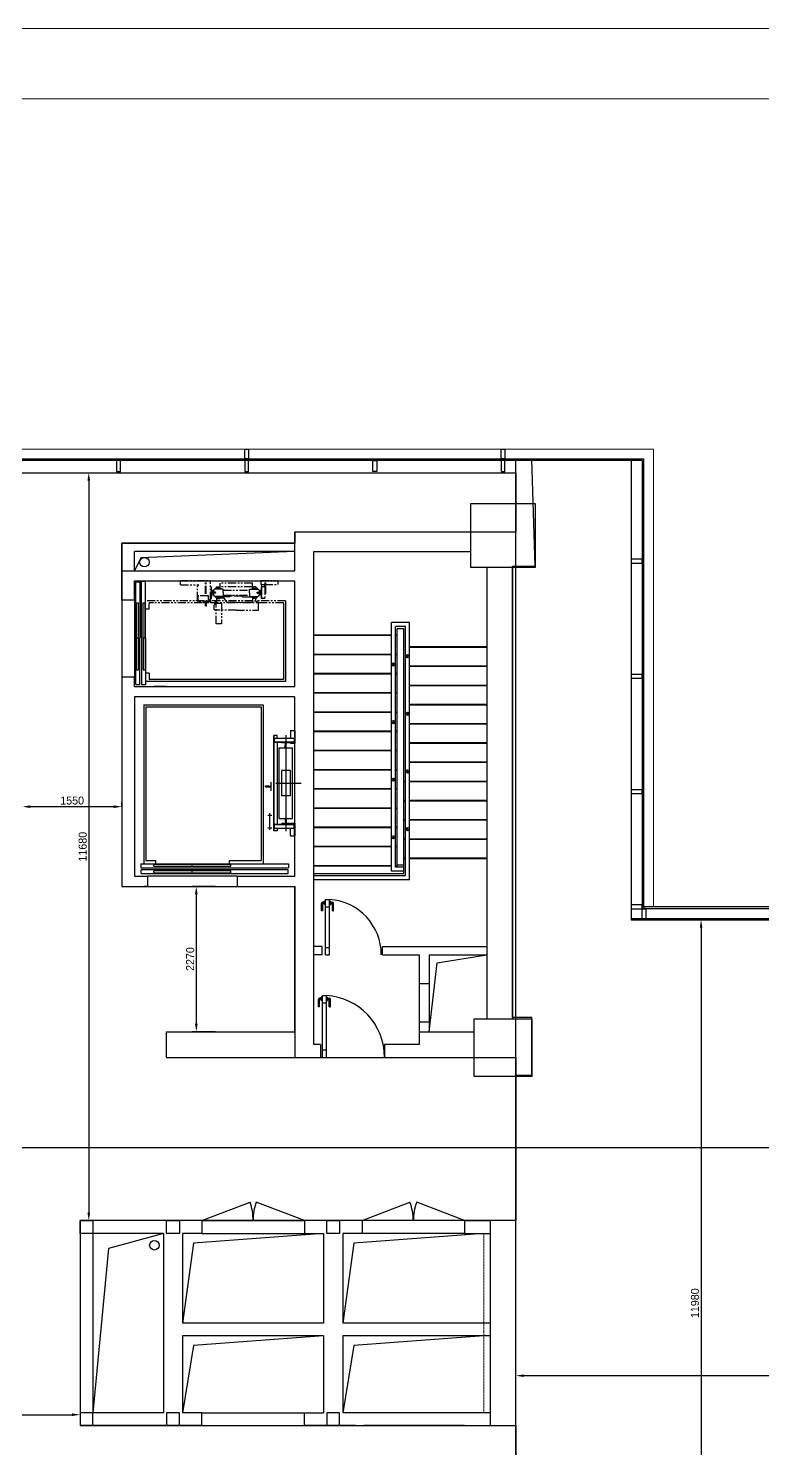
# Model space of a CAD drawing. Header units: millimetres. Extents: x 1175437 to 1258597, y 68435 to 127241.
# Drawn here: x 1223946 to 1235404, y 105060 to 127241 of the extents above; entities that cross this region are included whole.
import ezdxf

# ---------------------------------------------------------------- set-up
doc = ezdxf.new("R2010")
doc.units = ezdxf.units.MM
for name, pattern in [('HIDDEN', [0.375, 0.25, -0.125]), ('HIDDEN2', [4.7625, 3.175, -1.5875]), ('PHANTOMX2', [127, 63.5, -12.7, 12.7, -12.7, 12.7, -12.7])]:
    doc.linetypes.add(name, pattern=pattern)
for name, color, linetype in [('Baca', 7, 'Continuous'), ('Divar-esas', 7, 'Continuous'), ('Divar-komek', 7, 'Continuous'), ('Lift', 7, 'Continuous'), ('livnestok', 7, 'Continuous'), ('Meheccer', 7, 'Continuous'), ('metal', 7, 'Continuous'), ('Pencere', 7, 'Continuous'), ('Pillekan', 7, 'Continuous'), ('plita 2', 7, 'Continuous'), ('Qapi', 7, 'Continuous'), ('sutun1', 7, 'Continuous')]:
    doc.layers.add(name, color=color, linetype=linetype)
doc.layers.add('metal-nevid', color=39, linetype='Continuous', lineweight=5)
doc.layers.add('plita', color=182, linetype='Continuous', lineweight=5, true_color=0x3a07c5)

msp = doc.modelspace()

# ---------------------------------------------------------------- linework, layer by layer
at = {"color": 0, "lineweight": -2, "transparency": 16777216}
for p, q in [((1224372, 120301), (1224951, 120301)), ((1224888, 120176), (1224888, 108746)), ((1225403, 115089), (1225403, 115149)), ((1225278, 115086), (1223978, 115086)), ((1226862, 113841), (1226503, 113841)), ((1226566, 113716), (1226566, 111696)), ((1234932, 113321), (1234382, 113321)), ((1234445, 113196), (1234445, 101466)), ((1226862, 111571), (1226503, 111571)), ((1188028, 109761), (1253348, 109761)), ((1224785, 108621), (1224951, 108621)), ((1224753, 106277), (1224753, 105528)), ((1231553, 105891), (1231553, 106261)), ((1253348, 106199), (1231678, 106199)), ((1206078, 105590), (1224628, 105590))]:
    msp.add_line(p, q, dxfattribs=at)
at = {"color": 251, "lineweight": 5, "true_color": 0x636466}
msp.add_lwpolyline([(1175437, 68435), (1258597, 68435), (1258597, 127241), (1175437, 127241), (1175437, 68435)], dxfattribs=at)
msp.add_lwpolyline([(1176537, 69535), (1257497, 69535), (1257497, 126141), (1176537, 126141)], close=True, dxfattribs=at)
at = {"color": 1, "lineweight": 30}
for points in [[(1199203, 103121), (1231553, 103121), (1231553, 120521), (1233353, 120521), (1233353, 113321), (1236573, 113321)], [(1211023, 110871), (1219083, 110871), (1219083, 116041), (1222663, 116011), (1222673, 118821), (1223418, 118821), (1223418, 119821), (1223418, 120301), (1231553, 120301), (1231553, 119821), (1231553, 119371), (1228103, 119371), (1228103, 119201), (1225403, 119201), (1225403, 113841), (1228103, 113841), (1228103, 111571), (1228103, 111171), (1231553, 111171), (1231553, 108621), (1224753, 108621), (1224753, 105421), (1231553, 105421), (1231553, 103521)]]:
    msp.add_lwpolyline(points, dxfattribs=at)
at = {"color": 0, "transparency": 16777216}
for points in [[(1224867, 120176), (1224909, 120176), (1224888, 120301)], [(1223978, 115107), (1223978, 115065), (1223853, 115086)], [(1225278, 115107), (1225278, 115065), (1225403, 115086)], [(1226545, 113716), (1226587, 113716), (1226566, 113841)], [(1234424, 113196), (1234466, 113196), (1234445, 113321)], [(1226545, 111696), (1226587, 111696), (1226566, 111571)], [(1224867, 108746), (1224909, 108746), (1224888, 108621)], [(1231678, 106220), (1231678, 106178), (1231553, 106199)], [(1224628, 105611), (1224628, 105569), (1224753, 105590)]]:
    msp.add_solid(points, dxfattribs=at)
at = {"layer": 'Baca'}
for p, q in [((1230324, 112649), (1231103, 112771)), ((1230203, 111571), (1230324, 112649))]:
    msp.add_line(p, q, dxfattribs=at)
for points in [[(1228103, 119071), (1225700, 118974), (1225603, 118771)], [(1226053, 108421), (1225198, 108185), (1224953, 105621)], [(1228553, 108421), (1226524, 108271), (1226353, 107021)], [(1231053, 108421), (1229024, 108271), (1228853, 107021)], [(1228553, 106821), (1226524, 106671), (1226353, 105621)], [(1231053, 106821), (1229024, 106671), (1228853, 105621)]]:
    msp.add_lwpolyline(points, dxfattribs=at)
at = {"layer": 'Divar-esas'}
for p, q in [((1225403, 118771), (1225403, 119201)), ((1225403, 119201), (1228103, 119201)), ((1228103, 119071), (1225603, 119071)), ((1225603, 118771), (1225603, 119071)), ((1226103, 116961), (1225903, 116961)), ((1228533, 112901), (1228403, 112901)), ((1228533, 112771), (1228533, 112901)), ((1229473, 112771), (1229473, 112901)), ((1229473, 112901), (1231103, 112901)), ((1228533, 112771), (1228403, 112771)), ((1229473, 112771), (1230043, 112771)), ((1230043, 112771), (1230043, 112321)), ((1230203, 112771), (1231103, 112771)), ((1230203, 112771), (1230203, 112321)), ((1230203, 112321), (1230043, 112321)), ((1230043, 111721), (1230043, 111571)), ((1230203, 111721), (1230043, 111721)), ((1230203, 111721), (1230203, 111571)), ((1226653, 108621), (1224753, 108621)), ((1224753, 108621), (1224753, 105421)), ((1226653, 108621), (1226653, 108421)), ((1229153, 108621), (1228253, 108621)), ((1228253, 108621), (1228253, 108421)), ((1229153, 108621), (1229153, 108421)), ((1230753, 108621), (1231153, 108621)), ((1230753, 108621), (1230753, 108421)), ((1226053, 108421), (1224953, 108421)), ((1224953, 108421), (1224953, 105621)), ((1226053, 108421), (1226053, 105621)), ((1226353, 108421), (1226353, 107021)), ((1226653, 108421), (1226353, 108421)), ((1228253, 108421), (1228553, 108421)), ((1228553, 108421), (1228553, 107021)), ((1228853, 108421), (1228853, 107021)), ((1229153, 108421), (1228853, 108421)), ((1230753, 108421), (1231153, 108421)), ((1228553, 107021), (1226353, 107021)), ((1231153, 107021), (1228853, 107021)), ((1228553, 106821), (1226353, 106821)), ((1226353, 106821), (1226353, 105621)), ((1228553, 106821), (1228553, 105621)), ((1231153, 106821), (1228853, 106821)), ((1228853, 106821), (1228853, 105621)), ((1226053, 105621), (1224953, 105621)), ((1226653, 105621), (1226353, 105621)), ((1226653, 105421), (1226653, 105621)), ((1228253, 105421), (1228253, 105621)), ((1228253, 105621), (1228553, 105621)), ((1231153, 105621), (1228853, 105621)), ((1226653, 105421), (1224753, 105421)), ((1229053, 105421), (1228253, 105421)), ((1230753, 105421), (1229183, 105421)), ((1230753, 105421), (1231153, 105421))]:
    msp.add_line(p, q, dxfattribs=at)
at = {"layer": 'Divar-komek'}
for p, q in [((1230043, 112321), (1230043, 111721)), ((1230203, 112321), (1230203, 111721)), ((1226653, 108621), (1228253, 108621)), ((1230753, 108621), (1229153, 108621)), ((1226653, 108421), (1228253, 108421)), ((1230753, 108421), (1229153, 108421)), ((1226653, 105621), (1228253, 105621)), ((1226653, 105421), (1228253, 105421))]:
    msp.add_line(p, q, dxfattribs=at)
at = {"layer": 'Lift'}
for p, q in [((1225623, 118596), (1225683, 118596)), ((1225623, 116996), (1225623, 118596)), ((1225683, 118596), (1225683, 117721)), ((1225773, 118601), (1225713, 118601)), ((1225713, 117721), (1225713, 118601)), ((1225773, 117721), (1225773, 118601)), ((1226319, 118551), (1226319, 118621)), ((1225632, 117721), (1225632, 118271)), ((1225632, 118271), (1225664, 118271)), ((1225664, 117721), (1225664, 118271)), ((1225737, 118271), (1225769, 118271)), ((1225737, 117721), (1225737, 118271)), ((1225769, 117721), (1225769, 118271)), ((1225828, 118171), (1225828, 118271)), ((1227928, 118271), (1227928, 117071)), ((1227958, 118302), (1227958, 117040)), ((1225828, 118171), (1225773, 118171)), ((1225632, 117721), (1225632, 117221)), ((1225632, 117721), (1225664, 117721)), ((1225664, 117721), (1225664, 117221)), ((1225683, 116996), (1225683, 117721)), ((1225713, 117721), (1225713, 116991)), ((1225737, 117721), (1225769, 117721)), ((1225737, 117721), (1225737, 117221)), ((1225769, 117721), (1225769, 117221)), ((1225773, 117721), (1225773, 116991)), ((1225632, 117221), (1225664, 117221)), ((1225737, 117221), (1225769, 117221)), ((1225828, 117171), (1225773, 117171)), ((1225828, 117171), (1225828, 117071)), ((1225623, 116996), (1225683, 116996)), ((1225773, 116991), (1225713, 116991)), ((1227958, 117040), (1225773, 117040)), ((1227928, 117071), (1225828, 117071)), ((1225747, 116676), (1225747, 114191)), ((1225747, 116676), (1227609, 116676)), ((1227609, 116676), (1227609, 114191)), ((1225778, 116646), (1225778, 114246)), ((1225778, 116646), (1227578, 116646)), ((1227578, 116646), (1227578, 114246)), ((1228038, 116277), (1228038, 116157)), ((1228038, 116277), (1228103, 116277)), ((1228097, 116277), (1228097, 116077)), ((1228103, 116277), (1228103, 116077)), ((1227827, 116198), (1227777, 116198)), ((1227777, 114708), (1227777, 116198)), ((1227781, 114708), (1227781, 116198)), ((1227787, 116157), (1228093, 116157)), ((1227787, 116092), (1227787, 116157)), ((1227787, 116098), (1228093, 116098)), ((1227787, 116092), (1228093, 116092)), ((1227827, 116157), (1227827, 116198)), ((1227827, 116092), (1227827, 114814)), ((1227899, 116092), (1228026, 116092)), ((1227899, 116088), (1227899, 116092)), ((1227951, 116082), (1227903, 116084)), ((1227955, 116004), (1227955, 116048)), ((1227957, 116053), (1227957, 116075)), ((1227962, 116203), (1227962, 114703)), ((1227967, 116053), (1227967, 116075)), ((1227970, 116004), (1227970, 116048)), ((1228022, 116084), (1227974, 116082)), ((1228026, 116088), (1228026, 116092)), ((1228038, 116092), (1228038, 116077)), ((1228038, 116077), (1228103, 116077)), ((1228093, 116157), (1228093, 116092)), ((1227857, 116003), (1228067, 116003)), ((1227857, 114903), (1227857, 116003)), ((1227955, 116003), (1227955, 116004)), ((1227970, 116003), (1227955, 116003)), ((1227970, 116003), (1227955, 116003)), ((1227970, 116003), (1227970, 116004)), ((1228067, 114903), (1228067, 116003)), ((1227896, 115653), (1227896, 115253)), ((1228029, 115653), (1227896, 115653)), ((1228029, 115653), (1228029, 115253)), ((1227648, 115411), (1227649, 115411)), ((1227648, 115411), (1227648, 115396)), ((1227648, 115411), (1227648, 115396)), ((1227648, 115396), (1227648, 115411)), ((1227648, 115396), (1227649, 115396)), ((1227649, 115411), (1227693, 115411)), ((1227649, 115396), (1227693, 115396)), ((1227698, 115408), (1227720, 115408)), ((1227698, 115398), (1227720, 115398)), ((1227729, 115463), (1227727, 115415)), ((1227727, 115392), (1227729, 115344)), ((1227733, 115467), (1227737, 115467)), ((1227733, 115340), (1227737, 115340)), ((1227737, 115340), (1227737, 115467)), ((1227808, 115453), (1228203, 115453)), ((1228029, 115253), (1227896, 115253)), ((1227683, 114953), (1227743, 114953)), ((1227713, 114723), (1227713, 114984)), ((1227857, 114903), (1228067, 114903)), ((1227970, 114903), (1227955, 114903)), ((1227970, 114903), (1227955, 114903)), ((1227955, 114903), (1227955, 114903)), ((1227955, 114903), (1227955, 114859)), ((1227970, 114903), (1227970, 114903)), ((1227970, 114903), (1227970, 114859)), ((1227683, 114753), (1227743, 114753)), ((1227827, 114708), (1227777, 114708)), ((1227787, 114750), (1227787, 114815)), ((1227787, 114815), (1228093, 114815)), ((1227787, 114809), (1228093, 114809)), ((1227787, 114750), (1228093, 114750)), ((1227827, 114750), (1227827, 114708)), ((1227899, 114819), (1227899, 114815)), ((1227899, 114815), (1228026, 114815)), ((1227951, 114825), (1227903, 114823)), ((1227957, 114854), (1227957, 114832)), ((1227967, 114854), (1227967, 114832)), ((1228022, 114823), (1227974, 114825)), ((1228026, 114819), (1228026, 114815)), ((1228038, 114830), (1228103, 114830)), ((1228038, 114815), (1228038, 114830)), ((1228038, 114630), (1228038, 114750)), ((1228093, 114750), (1228093, 114815)), ((1228097, 114630), (1228097, 114830)), ((1228103, 114830), (1228103, 114630)), ((1228038, 114630), (1228103, 114630)), ((1225778, 114246), (1225928, 114246)), ((1225928, 114246), (1225928, 114191)), ((1227078, 114246), (1227578, 114246)), ((1227078, 114246), (1227078, 114191)), ((1225703, 114191), (1225703, 114131)), ((1225703, 114191), (1228003, 114191)), ((1225703, 114131), (1228003, 114131)), ((1225708, 114041), (1225708, 114101)), ((1227998, 114101), (1225708, 114101)), ((1225708, 114041), (1227998, 114041)), ((1225903, 114155), (1225903, 114187)), ((1225903, 114187), (1227103, 114187)), ((1225903, 114155), (1227103, 114155)), ((1227103, 114082), (1225903, 114082)), ((1225903, 114050), (1225903, 114082)), ((1227103, 114050), (1225903, 114050)), ((1226503, 114155), (1226503, 114187)), ((1226503, 114050), (1226503, 114082)), ((1227103, 114155), (1227103, 114187)), ((1227103, 114050), (1227103, 114082)), ((1227998, 114041), (1227998, 114101)), ((1228003, 114191), (1228003, 114131))]:
    msp.add_line(p, q, dxfattribs=at)
at = {"layer": 'Lift', "linetype": 'PHANTOMX2', "ltscale": 2}
for p, q in [((1226319, 118621), (1226789, 118621)), ((1226319, 118551), (1226594, 118551)), ((1226584, 118541), (1226594, 118541)), ((1226584, 118313), (1226584, 118541)), ((1226711, 118408), (1226711, 118621)), ((1226721, 118408), (1226721, 118621)), ((1226789, 118313), (1226789, 118621)), ((1226789, 118520), (1226804, 118520)), ((1226800, 118520), (1226800, 118335)), ((1226804, 118335), (1226804, 118520)), ((1226804, 118427), (1226804, 118472)), ((1226804, 118472), (1226805, 118472)), ((1226813, 118465), (1226815, 118436)), ((1226836, 118452), (1226831, 118452)), ((1226831, 118446), (1226831, 118452)), ((1226834, 118446), (1226831, 118446)), ((1226834, 118446), (1226834, 118436)), ((1226836, 118467), (1226866, 118497)), ((1226836, 118467), (1226836, 118452)), ((1226986, 118485), (1226843, 118485)), ((1226843, 118474), (1226843, 118485)), ((1226946, 118497), (1226866, 118497)), ((1226876, 118497), (1226876, 118502)), ((1226891, 118517), (1226936, 118517)), ((1226936, 118517), (1226936, 118511)), ((1226941, 118511), (1226936, 118511)), ((1227441, 118577), (1226941, 118577)), ((1226941, 118511), (1226941, 118577)), ((1227441, 118517), (1226941, 118517)), ((1226941, 118511), (1226941, 118517)), ((1226946, 118497), (1226946, 118485)), ((1226986, 118427), (1226986, 118485)), ((1226986, 118465), (1227396, 118465)), ((1227396, 118427), (1227396, 118485)), ((1227396, 118485), (1227539, 118485)), ((1227436, 118497), (1227436, 118485)), ((1227436, 118497), (1227516, 118497)), ((1227441, 118511), (1227441, 118577)), ((1227441, 118511), (1227441, 118517)), ((1227441, 118511), (1227446, 118511)), ((1227446, 118517), (1227446, 118511)), ((1227491, 118517), (1227446, 118517)), ((1227506, 118497), (1227506, 118502)), ((1227546, 118467), (1227516, 118497)), ((1227539, 118474), (1227539, 118485)), ((1227546, 118467), (1227546, 118452)), ((1227546, 118452), (1227551, 118452)), ((1227548, 118446), (1227548, 118436)), ((1227548, 118446), (1227551, 118446)), ((1227551, 118446), (1227551, 118452)), ((1227570, 118465), (1227568, 118436)), ((1227573, 118621), (1227573, 118556)), ((1227573, 118621), (1227838, 118621)), ((1227573, 118556), (1227583, 118556)), ((1227578, 118520), (1227578, 118335)), ((1227583, 118520), (1227578, 118520)), ((1227578, 118427), (1227578, 118472)), ((1227578, 118472), (1227578, 118472)), ((1227583, 118556), (1227583, 118520)), ((1227583, 118556), (1227633, 118556)), ((1227583, 118335), (1227583, 118520)), ((1227633, 118520), (1227583, 118520)), ((1227583, 118520), (1227583, 118337)), ((1227633, 118556), (1227838, 118556)), ((1227633, 118536), (1227633, 118520)), ((1227638, 118520), (1227633, 118520)), ((1227638, 118520), (1227638, 118335)), ((1227641, 118408), (1227641, 118621)), ((1227643, 118546), (1227648, 118546)), ((1227648, 118556), (1227648, 118546)), ((1227651, 118408), (1227651, 118621)), ((1227838, 118621), (1227838, 118556)), ((1227958, 118302), (1225773, 118302)), ((1227928, 118271), (1225828, 118271)), ((1226584, 118313), (1226596, 118313)), ((1226756, 118378), (1226596, 118378)), ((1226596, 118283), (1226596, 118378)), ((1226791, 118288), (1226596, 118288)), ((1226791, 118283), (1226596, 118283)), ((1226716, 118283), (1226672, 118283)), ((1226672, 118283), (1226672, 118283)), ((1226679, 118275), (1226708, 118273)), ((1226709, 118255), (1226712, 118259)), ((1226709, 118222), (1226709, 118255)), ((1226712, 118259), (1226712, 118268)), ((1226716, 118283), (1226761, 118283)), ((1226720, 118259), (1226720, 118268)), ((1226724, 118255), (1226720, 118259)), ((1226724, 118222), (1226724, 118255)), ((1226754, 118275), (1226725, 118273)), ((1226756, 118320), (1226756, 118378)), ((1226761, 118283), (1226761, 118283)), ((1226791, 118313), (1226763, 118313)), ((1226764, 118313), (1226789, 118313)), ((1226789, 118335), (1226804, 118335)), ((1226791, 118283), (1226791, 118313)), ((1226804, 118427), (1226804, 118383)), ((1226804, 118383), (1226805, 118383)), ((1226813, 118390), (1226815, 118419)), ((1226829, 118431), (1226820, 118431)), ((1226829, 118423), (1226820, 118423)), ((1226833, 118435), (1226829, 118431)), ((1226833, 118420), (1226829, 118423)), ((1226837, 118409), (1226832, 118409)), ((1226832, 118403), (1226832, 118409)), ((1226836, 118403), (1226832, 118403)), ((1226865, 118435), (1226833, 118435)), ((1226865, 118420), (1226833, 118420)), ((1226867, 118436), (1226834, 118436)), ((1226836, 118403), (1226836, 118387)), ((1226836, 118387), (1226866, 118357)), ((1226867, 118419), (1226837, 118419)), ((1226837, 118413), (1226837, 118419)), ((1226837, 118409), (1226837, 118413)), ((1226843, 118380), (1226843, 118370)), ((1226986, 118370), (1226843, 118370)), ((1226849, 118236), (1226846, 118236)), ((1226846, 118159), (1226846, 118236)), ((1226849, 118278), (1226849, 118254)), ((1226849, 118278), (1226859, 118278)), ((1226849, 118254), (1226849, 118236)), ((1226865, 118435), (1226866, 118434)), ((1226865, 118420), (1226866, 118421)), ((1226866, 118427), (1226866, 118434)), ((1226866, 118427), (1226866, 118421)), ((1226946, 118357), (1226866, 118357)), ((1226867, 118419), (1226867, 118436)), ((1226886, 118293), (1226874, 118293)), ((1226876, 118352), (1226876, 118357)), ((1226886, 118293), (1226886, 118351)), ((1226891, 118356), (1226896, 118356)), ((1226891, 118337), (1226936, 118337)), ((1226896, 118359), (1226896, 118356)), ((1226896, 118359), (1226980, 118359)), ((1226999, 118343), (1226936, 118343)), ((1226936, 118343), (1226936, 118337)), ((1226946, 118370), (1226946, 118357)), ((1226980, 118359), (1226980, 118364)), ((1226980, 118364), (1226980, 118364)), ((1227096, 118364), (1226980, 118364)), ((1226986, 118427), (1226986, 118370)), ((1226986, 118390), (1227396, 118390)), ((1227046, 118277), (1226999, 118343)), ((1227441, 118277), (1227046, 118277)), ((1227286, 118372), (1227096, 118372)), ((1227096, 118364), (1227096, 118372)), ((1227286, 118364), (1227286, 118372)), ((1227286, 118364), (1227403, 118364)), ((1227396, 118427), (1227396, 118370)), ((1227396, 118370), (1227539, 118370)), ((1227403, 118359), (1227403, 118364)), ((1227403, 118364), (1227403, 118364)), ((1227487, 118359), (1227403, 118359)), ((1227436, 118370), (1227436, 118357)), ((1227436, 118357), (1227516, 118357)), ((1227441, 118343), (1227441, 118277)), ((1227446, 118343), (1227441, 118343)), ((1227446, 118343), (1227446, 118337)), ((1227491, 118337), (1227446, 118337)), ((1227487, 118359), (1227487, 118356)), ((1227491, 118356), (1227487, 118356)), ((1227496, 118293), (1227496, 118351)), ((1227496, 118293), (1227509, 118293)), ((1227506, 118352), (1227506, 118357)), ((1227515, 118436), (1227548, 118436)), ((1227515, 118419), (1227515, 118436)), ((1227515, 118419), (1227545, 118419)), ((1227517, 118435), (1227516, 118434)), ((1227516, 118427), (1227516, 118434)), ((1227516, 118427), (1227516, 118421)), ((1227517, 118420), (1227516, 118421)), ((1227546, 118387), (1227516, 118357)), ((1227517, 118435), (1227550, 118435)), ((1227517, 118420), (1227550, 118420)), ((1227533, 118278), (1227524, 118278)), ((1227533, 118278), (1227533, 118254)), ((1227533, 118254), (1227533, 118236)), ((1227533, 118236), (1227536, 118236)), ((1227536, 118159), (1227536, 118236)), ((1227539, 118380), (1227539, 118370)), ((1227545, 118413), (1227545, 118419)), ((1227545, 118409), (1227545, 118413)), ((1227545, 118409), (1227550, 118409)), ((1227546, 118403), (1227546, 118387)), ((1227546, 118403), (1227550, 118403)), ((1227550, 118435), (1227554, 118431)), ((1227550, 118420), (1227554, 118423)), ((1227550, 118403), (1227550, 118409)), ((1227554, 118431), (1227563, 118431)), ((1227554, 118423), (1227563, 118423)), ((1227570, 118390), (1227568, 118419)), ((1227578, 118427), (1227578, 118383)), ((1227578, 118383), (1227578, 118383)), ((1227638, 118335), (1227578, 118335)), ((1226709, 118222), (1226710, 118221)), ((1226716, 118221), (1226710, 118221)), ((1226716, 118221), (1226723, 118221)), ((1226724, 118222), (1226723, 118221)), ((1226849, 118159), (1226846, 118159)), ((1226849, 118159), (1226849, 118156)), ((1227191, 118156), (1226849, 118156)), ((1227191, 118156), (1227533, 118156)), ((1227533, 118159), (1227533, 118156)), ((1227533, 118159), (1227536, 118159))]:
    msp.add_line(p, q, dxfattribs=at)
msp.add_lwpolyline([(1226875, 117942), (1226875, 118262), (1226958, 118262), (1226958, 117942)], close=True, dxfattribs=at)
at = {"layer": 'Lift', "extrusion": (0, 0, -1)}
for centre in [(-1227713, 114953), (-1227713, 114753)]:
    msp.add_circle(centre, 4, dxfattribs=at)
at = {"layer": 'Lift', "linetype": 'PHANTOMX2', "ltscale": 2}
for centre, radius, start, end in [((1226594, 118546), 5, -90, 90), ((1226805, 118464), 8, 4.5177, 90), ((1226891, 118502), 15, 109.4712, 180), ((1226891, 118502), 15, 90, 109.4712), ((1227491, 118502), 15, 0, 90), ((1227643, 118536), 10, 90, 180), ((1226680, 118283), 8, 180, -94.5177), ((1226707, 118268), 5, 0, 85.4823), ((1226725, 118268), 5, 94.5177, 180), ((1226753, 118283), 8, -85.4823, 0), ((1226763, 118320), 7, 180, -90), ((1226805, 118391), 8, -90, -4.5177), ((1226820, 118436), 5, -175.4823, -90), ((1226820, 118418), 5, 90, 175.4823), ((1226874, 118278), 15, 90, 180), ((1226891, 118352), 15, 180, -109.4712), ((1226891, 118351), 5, 90, 180), ((1226891, 118352), 15, -109.4712, -90), ((1227491, 118351), 5, 0, 90), ((1227491, 118352), 15, -90, 0), ((1227509, 118278), 15, 0, 90)]:
    msp.add_arc(centre, radius, start, end, dxfattribs=at)
at = {"layer": 'Lift', "extrusion": (0, 0, -1)}
for centre, radius, start, end in [((-1227903, 116088), 4, -86.869, 0), ((-1227950, 116075), 7, 93.131, 180), ((-1227952, 116053), 5, 180, -114.3305), ((-1227974, 116075), 7, 0, 86.869), ((-1227972, 116053), 5, -65.6695, 0), ((-1228022, 116088), 4, 180, -93.131), ((-1227698, 115413), 5, -90, -24.3305), ((-1227698, 115393), 5, 24.3305, 90), ((-1227720, 115415), 7, -176.869, -90), ((-1227720, 115391), 7, 90, 176.869), ((-1227733, 115463), 4, 3.131, 90), ((-1227733, 115344), 4, -90, -3.131), ((-1227903, 114819), 4, 0, 86.869), ((-1227950, 114832), 7, 180, -93.131), ((-1227952, 114854), 5, 114.3305, 180), ((-1227972, 114854), 5, 0, 65.6695), ((-1227974, 114832), 7, -86.869, 0), ((-1228022, 114819), 4, 93.131, 180)]:
    msp.add_arc(centre, radius, start, end, dxfattribs=at)
at = {"layer": 'Lift', "linetype": 'PHANTOMX2', "ltscale": 2, "extrusion": (0, 0, -1)}
for centre, major_axis, start_param, end_param in [((1227578, 118464), (5.66, -5.66), 2.435043, 3.926991), ((1227563, 118436), (3.54, -3.54), 5.576636, 0.785398), ((1227563, 118418), (-3.54, -3.54), 2.356194, 3.848142), ((1227578, 118391), (5.66, -5.66), 0.785398, 2.277346)]:
    msp.add_ellipse(centre, major_axis=major_axis, ratio=1, start_param=start_param, end_param=end_param, dxfattribs=at)
at = {"layer": 'livnestok', "linetype": 'ByBlock'}
for centre in [(1225757, 118905), (1225913, 108237)]:
    msp.add_circle(centre, 75, dxfattribs=at)
at = {"layer": 'Meheccer'}
for p, q in [((1229613, 114081), (1229613, 117961)), ((1229893, 117961), (1229613, 117961)), ((1229673, 114141), (1229673, 117901)), ((1229833, 117901), (1229673, 117901)), ((1229833, 114011), (1229833, 117901)), ((1229893, 113951), (1229893, 117961)), ((1228403, 114011), (1229833, 114011)), ((1229803, 114081), (1229613, 114081)), ((1229803, 114141), (1229673, 114141)), ((1228403, 113951), (1229893, 113951))]:
    msp.add_line(p, q, dxfattribs=at)
for centre, radius in [((1229863, 117436), 25), ((1229863, 117436), 5), ((1229643, 117307), 25), ((1229643, 117307), 5), ((1229863, 116536), 25), ((1229643, 116407), 25), ((1229863, 115636), 25), ((1229643, 115507), 25), ((1229643, 115507), 5), ((1229863, 114736), 25), ((1229643, 114607), 25), ((1229643, 114607), 5)]:
    msp.add_circle(centre, radius, dxfattribs=at)
at = {"layer": 'Meheccer', "linetype": 'HIDDEN2'}
for centre in [(1229863, 116536), (1229643, 116407), (1229863, 115636), (1229863, 114736)]:
    msp.add_circle(centre, 5, dxfattribs=at)
at = {"layer": 'metal'}
for p, q in [((1225353, 120521), (1225353, 120491)), ((1227353, 120521), (1227353, 120491)), ((1229353, 120521), (1229353, 120491)), ((1231353, 120521), (1231353, 120491)), ((1233553, 118921), (1233523, 118921)), ((1233553, 117121), (1233523, 117121)), ((1233553, 115321), (1233523, 115321)), ((1233553, 113521), (1233523, 113521)), ((1233553, 113521), (1233553, 113491))]:
    msp.add_line(p, q, dxfattribs=at)
for points in [[(1227323, 120671), (1227383, 120671), (1227383, 120521), (1227323, 120521)], [(1231323, 120671), (1231383, 120671), (1231383, 120521), (1231323, 120521)], [(1225323, 120491), (1225323, 120321), (1225383, 120321), (1225383, 120491)], [(1227323, 120321), (1227383, 120321), (1227383, 120491), (1227323, 120491)], [(1229383, 120491), (1229383, 120321), (1229323, 120321), (1229323, 120491)], [(1231323, 120321), (1231383, 120321), (1231383, 120491), (1231323, 120491)], [(1233523, 118951), (1233353, 118951), (1233353, 118891), (1233523, 118891)], [(1233523, 117151), (1233353, 117151), (1233353, 117091), (1233523, 117091)], [(1233523, 115351), (1233353, 115351), (1233353, 115291), (1233523, 115291)], [(1233523, 113551), (1233353, 113551), (1233353, 113491), (1233523, 113491)], [(1233583, 113491), (1233583, 113321), (1233523, 113321), (1233523, 113491)]]:
    msp.add_lwpolyline(points, close=True, dxfattribs=at)
at = {"layer": 'metal-nevid'}
for p, q in [((1227323, 120671), (1223383, 120671)), ((1227383, 120671), (1231323, 120671)), ((1233703, 120671), (1231383, 120671)), ((1233703, 120671), (1233703, 113521))]:
    msp.add_line(p, q, dxfattribs=at)
at = {"layer": 'Pencere'}
for p, q in [((1186103, 120521), (1233553, 120521)), ((1233523, 120491), (1186133, 120491)), ((1233523, 120491), (1233523, 113491)), ((1233553, 113521), (1233553, 120521)), ((1236273, 113491), (1233523, 113491)), ((1236153, 113521), (1233553, 113521))]:
    msp.add_line(p, q, dxfattribs=at)
at = {"layer": 'Pillekan'}
for p, q in [((1229703, 114157), (1229703, 117871)), ((1229703, 117871), (1229803, 117871)), ((1229803, 114041), (1229803, 117871)), ((1229613, 117764), (1228403, 117764)), ((1229613, 117757), (1228403, 117757)), ((1229703, 117764), (1229673, 117764)), ((1229703, 117757), (1229673, 117757)), ((1229893, 117586), (1231103, 117586)), ((1229893, 117579), (1231103, 117579)), ((1229613, 117464), (1228403, 117464)), ((1229613, 117457), (1228403, 117457)), ((1229703, 117464), (1229673, 117464)), ((1229703, 117457), (1229673, 117457)), ((1229613, 117164), (1228403, 117164)), ((1229613, 117157), (1228403, 117157)), ((1229703, 117164), (1229673, 117164)), ((1229703, 117157), (1229673, 117157)), ((1229893, 117286), (1231103, 117286)), ((1229893, 117279), (1231103, 117279)), ((1229893, 116986), (1231103, 116986)), ((1229893, 116979), (1231103, 116979)), ((1229613, 116864), (1228403, 116864)), ((1229613, 116857), (1228403, 116857)), ((1229703, 116864), (1229673, 116864)), ((1229703, 116857), (1229673, 116857)), ((1229893, 116686), (1231103, 116686)), ((1229893, 116679), (1231103, 116679)), ((1229613, 116564), (1228403, 116564)), ((1229613, 116557), (1228403, 116557)), ((1229703, 116564), (1229673, 116564)), ((1229703, 116557), (1229673, 116557)), ((1229613, 116264), (1228403, 116264)), ((1229613, 116257), (1228403, 116257)), ((1229703, 116264), (1229673, 116264)), ((1229703, 116257), (1229673, 116257)), ((1229893, 116386), (1231103, 116386)), ((1229893, 116379), (1231103, 116379)), ((1229893, 116086), (1231103, 116086)), ((1229893, 116079), (1231103, 116079)), ((1229613, 115964), (1228403, 115964)), ((1229613, 115957), (1228403, 115957)), ((1229703, 115964), (1229673, 115964)), ((1229703, 115957), (1229673, 115957)), ((1229893, 115786), (1231103, 115786)), ((1229613, 115664), (1228403, 115664)), ((1229613, 115657), (1228403, 115657)), ((1229703, 115664), (1229673, 115664)), ((1229703, 115657), (1229673, 115657)), ((1229893, 115779), (1231103, 115779)), ((1229613, 115364), (1228403, 115364)), ((1229613, 115357), (1228403, 115357)), ((1229703, 115364), (1229673, 115364)), ((1229703, 115357), (1229673, 115357)), ((1229803, 115486), (1229833, 115486)), ((1229803, 115479), (1229833, 115479)), ((1229893, 115486), (1231103, 115486)), ((1229893, 115479), (1231103, 115479)), ((1229803, 115186), (1229833, 115186)), ((1229803, 115179), (1229833, 115179)), ((1229893, 115186), (1231103, 115186)), ((1229893, 115179), (1231103, 115179)), ((1229613, 115064), (1228403, 115064)), ((1229613, 115057), (1228403, 115057)), ((1229703, 115064), (1229673, 115064)), ((1229703, 115057), (1229673, 115057)), ((1229613, 114764), (1228403, 114764)), ((1229613, 114757), (1228403, 114757)), ((1229703, 114764), (1229673, 114764)), ((1229703, 114757), (1229673, 114757)), ((1229803, 114886), (1229833, 114886)), ((1229803, 114879), (1229833, 114879)), ((1229893, 114886), (1231103, 114886)), ((1229893, 114879), (1231103, 114879)), ((1229613, 114464), (1228403, 114464)), ((1229613, 114457), (1228403, 114457)), ((1229703, 114464), (1229673, 114464)), ((1229703, 114457), (1229673, 114457)), ((1229803, 114586), (1229833, 114586)), ((1229803, 114579), (1229833, 114579)), ((1229893, 114586), (1231103, 114586)), ((1229893, 114579), (1231103, 114579)), ((1229803, 114286), (1229833, 114286)), ((1229803, 114279), (1229833, 114279)), ((1229893, 114286), (1231103, 114286)), ((1229893, 114279), (1231103, 114279)), ((1229613, 114164), (1228403, 114164)), ((1229613, 114157), (1228403, 114157)), ((1228403, 114041), (1229803, 114041)), ((1229703, 114164), (1229673, 114164)), ((1229703, 114157), (1229673, 114157)), ((1229803, 114171), (1229703, 114171))]:
    msp.add_line(p, q, dxfattribs=at)
at = {"layer": 'plita', "linetype": 'HIDDEN', "ltscale": 5}
msp.add_line((1231053, 108421), (1231053, 105621), dxfattribs=at)
at = {"layer": 'plita 2'}
for p, q in [((1233353, 120321), (1233353, 113321)), ((1225603, 118311), (1225603, 117111)), ((1227203, 114001), (1225803, 114001)), ((1236273, 113321), (1233353, 113321))]:
    msp.add_line(p, q, dxfattribs=at)
at = {"layer": 'Qapi', "linetype": 'Continuous'}
for p, q in [((1228522, 113460), (1228522, 113576)), ((1228567, 113594), (1228540, 113594)), ((1228567, 113594), (1228540, 113594)), ((1228567, 113594), (1228540, 113594)), ((1228540, 113460), (1228540, 113576)), ((1228567, 113576), (1228540, 113576)), ((1228585, 113611), (1228567, 113611)), ((1228567, 113558), (1228567, 113611)), ((1228567, 113558), (1228567, 113611)), ((1228647, 113611), (1228665, 113611)), ((1228665, 113558), (1228665, 113611)), ((1228665, 113558), (1228665, 113611)), ((1228665, 113594), (1228691, 113594)), ((1228665, 113594), (1228691, 113594)), ((1228665, 113594), (1228691, 113594)), ((1228665, 113576), (1228691, 113576)), ((1228691, 113460), (1228691, 113576)), ((1228709, 113460), (1228709, 113576)), ((1228540, 113460), (1228522, 113460)), ((1228585, 113558), (1228567, 113558)), ((1228647, 113558), (1228665, 113558)), ((1228691, 113460), (1228709, 113460)), ((1228472, 111961), (1228472, 112076)), ((1228517, 112094), (1228490, 112094)), ((1228517, 112094), (1228490, 112094)), ((1228517, 112094), (1228490, 112094)), ((1228490, 111961), (1228490, 112076)), ((1228517, 112076), (1228490, 112076)), ((1228535, 112112), (1228517, 112112)), ((1228517, 112058), (1228517, 112112)), ((1228517, 112058), (1228517, 112112)), ((1228535, 112058), (1228517, 112058)), ((1228597, 112112), (1228615, 112112)), ((1228597, 112058), (1228615, 112058)), ((1228615, 112058), (1228615, 112112)), ((1228615, 112058), (1228615, 112112)), ((1228615, 112094), (1228641, 112094)), ((1228615, 112094), (1228641, 112094)), ((1228615, 112094), (1228641, 112094)), ((1228615, 112076), (1228641, 112076)), ((1228641, 111961), (1228641, 112076)), ((1228659, 111961), (1228659, 112076)), ((1228490, 111961), (1228472, 111961)), ((1228641, 111961), (1228659, 111961))]:
    msp.add_line(p, q, dxfattribs=at)
at = {"layer": 'Qapi'}
for p, q in [((1228585, 113638), (1228647, 113638)), ((1228585, 113638), (1228647, 113638)), ((1228585, 112771), (1228585, 113638)), ((1228647, 112771), (1228647, 113638)), ((1228585, 113523), (1228647, 113523)), ((1228585, 112887), (1228647, 112887)), ((1228585, 112771), (1228647, 112771)), ((1228585, 112771), (1228647, 112771)), ((1228535, 112138), (1228597, 112138)), ((1228535, 111171), (1228535, 112138)), ((1228535, 112023), (1228597, 112023)), ((1228535, 112023), (1228597, 112023)), ((1228597, 111171), (1228597, 112138)), ((1228535, 111287), (1228597, 111287)), ((1228535, 111171), (1228597, 111171)), ((1226653, 108621), (1227406, 108909)), ((1228253, 108621), (1227501, 108909)), ((1229153, 108621), (1229901, 108907)), ((1230753, 108621), (1230006, 108907))]:
    msp.add_line(p, q, dxfattribs=at)
at = {"layer": 'Qapi', "linetype": 'Continuous'}
for centre, start, end in [((1228540, 113576), 90, 180), ((1228691, 113576), 0, 90), ((1228490, 112076), 90, 180), ((1228641, 112076), 0, 90)]:
    msp.add_arc(centre, 17.8, start, end, dxfattribs=at)
at = {"layer": 'Qapi'}
for centre, radius, start, end in [((1228585, 112771), 869, 0, 85.8935), ((1228535, 111171), 969, 0, 86.3179), ((1226558, 108621), 895, 0, 18.7463), ((1228348, 108621), 895, 161.2537, 180), ((1229153, 108621), 800, 360, 20.9181), ((1230753, 108621), 800, 159.0819, 180)]:
    msp.add_arc(centre, radius, start, end, dxfattribs=at)
at = {"layer": 'sutun1'}
for p, q in [((1230853, 119371), (1228103, 119371)), ((1228103, 118771), (1228103, 119371)), ((1228103, 118771), (1228103, 119371)), ((1228403, 111371), (1228403, 119071)), ((1228403, 119071), (1230853, 119071)), ((1225403, 118771), (1228103, 118771)), ((1225403, 118311), (1225403, 118771)), ((1231103, 118821), (1231103, 111771)), ((1231503, 118821), (1231503, 111771)), ((1225603, 118611), (1228103, 118611)), ((1225603, 118311), (1225603, 118611)), ((1228103, 116961), (1228103, 118611)), ((1228103, 116961), (1228103, 118611)), ((1225603, 118311), (1225403, 118311)), ((1225603, 117111), (1225403, 117111)), ((1225403, 117111), (1225403, 113841)), ((1225603, 116961), (1225603, 117111)), ((1225603, 116961), (1228103, 116961)), ((1228103, 116801), (1225603, 116801)), ((1225603, 116801), (1225603, 114001)), ((1228103, 114001), (1228103, 116801)), ((1225403, 113841), (1225803, 113841)), ((1225603, 114001), (1225803, 114001)), ((1225803, 113841), (1225753, 113841)), ((1225803, 114001), (1225803, 113841)), ((1227203, 114001), (1227203, 113841)), ((1227203, 113841), (1228103, 113841)), ((1228103, 111571), (1228103, 113841)), ((1226103, 111171), (1226103, 111571)), ((1226103, 111571), (1228103, 111571)), ((1230043, 111571), (1230903, 111571)), ((1230043, 111571), (1230043, 111371)), ((1228503, 111371), (1228403, 111371)), ((1228503, 111371), (1228503, 111171)), ((1230043, 111371), (1229503, 111371)), ((1229503, 111371), (1229503, 111171)), ((1226103, 111171), (1228503, 111171)), ((1226103, 111171), (1226103, 111171)), ((1229503, 111171), (1230903, 111171))]:
    msp.add_line(p, q, dxfattribs=at)
at = {"layer": 'sutun1', "color": 183}
msp.add_lwpolyline([(1236273, 101341), (1231553, 101341), (1231553, 102891), (1231803, 102891), (1231803, 103791), (1231553, 103791), (1231553, 110891), (1231803, 110891), (1231803, 111791), (1231503, 111791), (1231503, 118841), (1231853, 118841), (1231803, 120511), (1233353, 120511), (1233353, 113341), (1236273, 113341)], dxfattribs=at)
at = {"layer": 'sutun1'}
for points in [[(1231853, 118821), (1230853, 118821), (1230853, 119821), (1231853, 119821)], [(1231803, 110871), (1230903, 110871), (1230903, 111771), (1231803, 111771)], [(1224953, 108421), (1224753, 108421), (1224753, 108621), (1224953, 108621)], [(1226303, 108421), (1226103, 108421), (1226103, 108621), (1226303, 108621)], [(1228803, 108421), (1228603, 108421), (1228603, 108621), (1228803, 108621)], [(1224953, 105621), (1224753, 105621), (1224753, 105421), (1224953, 105421)], [(1226303, 105621), (1226103, 105621), (1226103, 105421), (1226303, 105421)], [(1228803, 105621), (1228603, 105621), (1228603, 105421), (1228803, 105421)]]:
    msp.add_lwpolyline(points, close=True, dxfattribs=at)
for points in [[(1227203, 114001), (1228103, 114001)], [(1231153, 108621), (1231153, 105421), (1231553, 105421), (1231553, 108621), (1231153, 108621), (1231153, 108621)]]:
    msp.add_lwpolyline(points, dxfattribs=at)

# ---------------------------------------------------------------- texts
at = {"color": 0, "transparency": 16777216, "insert": (1224628, 115181), "char_height": 125, "attachment_point": 5}
msp.add_mtext('1550', dxfattribs=at)
at = {"color": 0, "transparency": 16777216, "char_height": 125, "attachment_point": 5, "rotation": 90}
for s, insert in [('11680', (1224793, 114461)), ('2270', (1226471, 112706)), ('11980', (1234350, 107331))]:
    msp.add_mtext(s, dxfattribs=dict(at, insert=insert))

doc.saveas('drawing.dxf')
